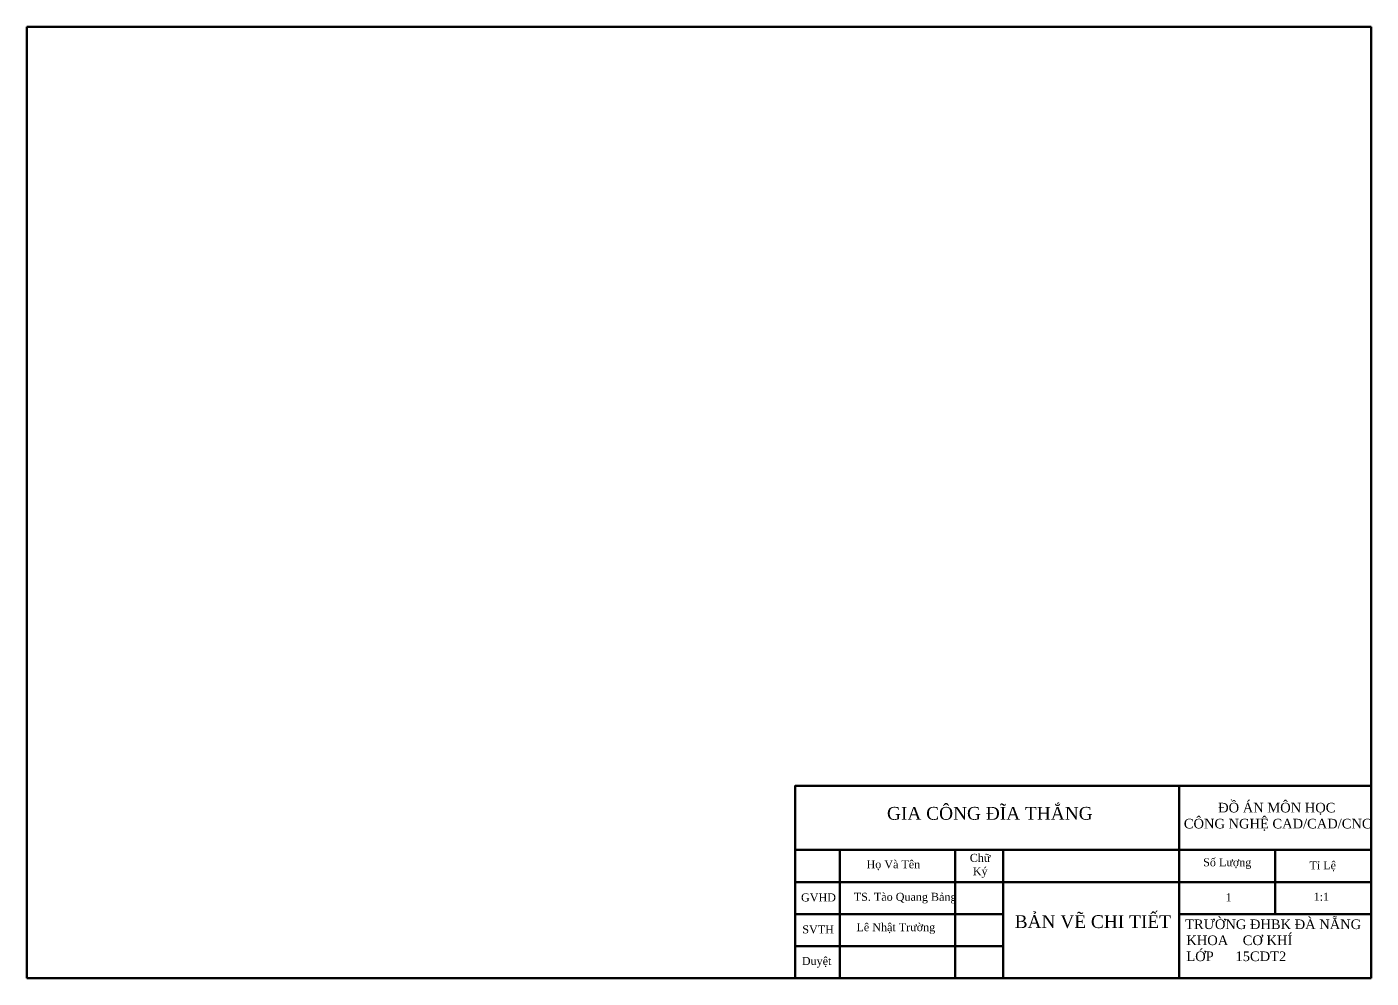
# Model space of a CAD drawing. Header units: millimetres. Extents: x -610 to 589, y 5 to 415.
# Drawn here: x -610 to -64, y 16 to 402 of the extents above; entities that cross this region are included whole.
import ezdxf

# ---------------------------------------------------------------- set-up
doc = ezdxf.new("R2010")
doc.units = ezdxf.units.MM
doc.layers.add('chu', color=140, linetype='Continuous')
doc.layers.add('chuan-text', color=90, linetype='Continuous', lineweight=25)
doc.layers.add('khung', color=212, linetype='Continuous', lineweight=50)
doc.styles.get("Standard").update_dxf_attribs({"font": 'times.ttf'})

msp = doc.modelspace()

# ---------------------------------------------------------------- linework, layer by layer
at = {"layer": 'khung'}
for p, q in [((-610.1728, 15.9094), (-610.1728, 402.0094)), ((-610.1728, 402.0094), (-64.1728, 402.0094)), ((-64.1728, 15.9094), (-64.1728, 402.0094)), ((-142.1728, 93.9094), (-142.1728, 15.9094)), ((-64.1728, 93.9094), (-64.1728, 93.9094)), ((-103.1728, 67.9094), (-103.1728, 41.9094)), ((-220.1728, 54.9094), (-142.1728, 54.9094)), ((-142.1728, 54.9094), (-64.1728, 54.9094)), ((-142.1728, 41.9094), (-64.1728, 41.9094)), ((-610.1728, 15.9094), (-64.1728, 15.9094))]:
    msp.add_line(p, q, dxfattribs=at)
for points in [[(-64.1728, 15.9094), (-298.1728, 15.9094), (-298.1728, 93.9094), (-64.1728, 93.9094)], [(-298.1728, 93.9094), (-64.1728, 93.9094), (-64.1728, 67.9094), (-298.1728, 67.9094)], [(-298.1728, 67.9094), (-279.9728, 67.9094), (-279.9728, 15.9094), (-298.1728, 15.9094)], [(-233.1728, 67.9094), (-213.6728, 67.9094), (-213.6728, 15.9094), (-233.1728, 15.9094)]]:
    msp.add_lwpolyline(points, close=True, dxfattribs=at)
for points in [[(-220.1728, 54.9094), (-298.1728, 54.9094), (-298.1728, 67.9094), (-220.1728, 67.9094)], [(-220.1728, 41.9094), (-298.1728, 41.9094), (-298.1728, 54.9094), (-220.1728, 54.9094)], [(-213.6728, 41.9094), (-298.1728, 41.9094), (-298.1728, 28.9094), (-213.6728, 28.9094)]]:
    msp.add_lwpolyline(points, dxfattribs=at)

# ---------------------------------------------------------------- texts
at = {"layer": 'chu', "attachment_point": 1}
for s, insert, char_height, width in [('\\pi37.3504;GIA CÔNG ĐĨA THẮNG', (-298.1728, 85.3844), 5.2, 156), ('{\\fTimes New Roman|b0|i0|c0|p18;Chữ \\P Ký}', (-227.1805, 66.3336), 3.25, 13), ('{\\fTimes New Roman|b0|i0|c0|p18;Họ Và Tên}', (-269.1279, 63.7462), 3.25, 45.5), ('{\\fTimes New Roman|b0|i0|c0|p18;Số Lượng}', (-132.3905, 64.5461), 3.25, 45.5), ('{\\fTimes New Roman|b0|i0|c0|p18;Tỉ Lệ}', (-89.2112, 63.3133), 3.25, 45.5), ('{\\fTimes New Roman|b0|i0|c0|p18;GVHD}', (-295.7267, 50.2784), 3.25, 45.5), ('TS. Tào Quang Bảng', (-274.3046, 50.5353), 3.25, 45.5), ('{\\fTimes New Roman|b0|i0|c0|p18;1}', (-123.318, 50.3256), 3.25, 45.5), ('1:1', (-87.5181, 50.5617), 3.25, 45.5), ('Lê Nhật Trường', (-273.2074, 38.2027), 3.25, 45.5), ('BẢN VẼ CHI TIẾT', (-208.9558, 41.434), 5.2, 78), ('  {\\H1.2x;TRƯỜNG ĐHBK ĐÀ NẴNG\\P  KHOA    CƠ KHÍ\\P  LỚP      15CDT2}', (-142.1728, 39.7139), 3.25, 78), ('{\\fTimes New Roman|b0|i0|c0|p18;SVTH}', (-295.2113, 37.3043), 3.25, 45.5), ('{\\fTimes New Roman|b0|i0|c0|p18;Duyệt}', (-295.4064, 24.4735), 3.25, 45.5)]:
    msp.add_mtext(s, dxfattribs=dict(at, insert=insert, char_height=char_height, width=width))
at = {"layer": 'chuan-text', "insert": (-142.1728, 93.9094), "char_height": 4.1067, "width": 78, "attachment_point": 1}
msp.add_mtext('\\pi39;\\P\\pi15.87409;{\\H0.94967x;ĐỒ ÁN MÔN HỌC\\P\\pi1.93022;CÔNG NGHỆ CAD/CAD/CNC}', dxfattribs=at)

doc.saveas('drawing.dxf')
